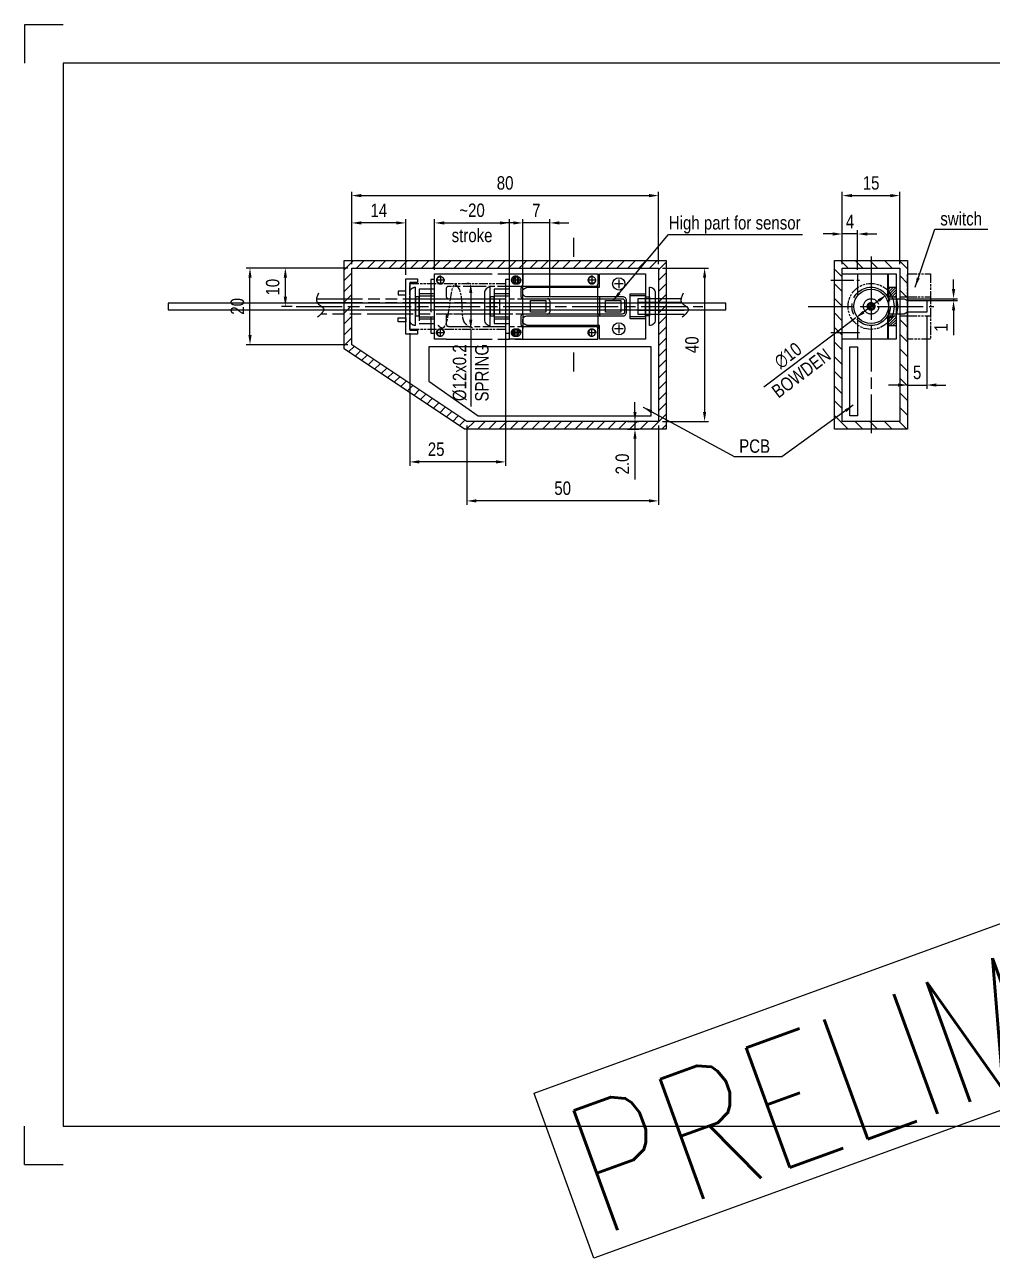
# Model space of a CAD drawing. Header units: millimetres. Extents: x 0 to 860, y -24 to 617.
# Drawn here: x 0 to 252.3, y -24.5 to 297 of the extents above; entities that cross this region are included whole.
import ezdxf

# ---------------------------------------------------------------- set-up
doc = ezdxf.new("R2010")
doc.units = ezdxf.units.MM
for name, pattern in [('AM_ISO02W050', [7.5, 6, -1.5]), ('AM_ISO08W050', [18, 12, -1.5, 3, -1.5]), ('AM_ISO08W050x2', [9, 6, -0.75, 1.5, -0.75]), ('AM_ISO09W050', [22.5, 12, -1.5, 3, -1.5, 3, -1.5])]:
    doc.linetypes.add(name, pattern=pattern)
doc.layers.get('0').update_dxf_attribs({"lineweight": 25})
for name, color, linetype, lineweight in [('AM_0', 7, 'Continuous', 25), ('AM_11', 3, 'AM_ISO09W050', 25), ('AM_3', 6, 'AM_ISO02W050', 25), ('AM_5', 3, 'Continuous', 25), ('AM_7', 4, 'AM_ISO08W050', 25), ('AM_8', 1, 'Continuous', 25), ('AM_BOR', 7, 'Continuous', 25)]:
    doc.layers.add(name, color=color, linetype=linetype, lineweight=lineweight)
doc.styles.add('HZ1', font='romans.shx', dxfattribs={"width": 0.8})
doc.styles.add('MCG_STANDARD', font='arial.ttf', dxfattribs={"width": 0.8})
doc.styles.get("Standard").update_dxf_attribs({"font": 'arial.ttf', "width": 0.8})
doc.dimstyles.new('_MCG$0', dxfattribs={"dimtxt": 3.5, "dimasz": 2.5, "dimexe": 1, "dimexo": 1, "dimgap": 1.5, "dimtad": 1, "dimdec": 0, "dimrnd": 0.05, "dimdsep": 46, "dimtxsty": 'MCG_STANDARD', "dimcen": 0, "dimclrd": 256, "dimclre": 256, "dimclrt": 2, "dimadec": 0, "dimazin": 2, "dimtp": 0.1, "dimtm": 0.1, "dimtfac": 0.71, "dimtdec": 0, "dimtmove": 0, "dimatfit": 3, "dimfxl": 0, "dimlwd": -1, "dimlwe": -1, "dimarcsym": 1})
doc.dimstyles.new('_MCG$3', dxfattribs={"dimtxt": 3.5, "dimasz": 2.5, "dimexe": 1, "dimexo": 1, "dimgap": 1.5, "dimtad": 1, "dimdec": 0, "dimrnd": 0.05, "dimdsep": 46, "dimtxsty": 'MCG_STANDARD', "dimcen": 0, "dimclrd": 256, "dimclre": 256, "dimclrt": 2, "dimadec": 0, "dimazin": 2, "dimtp": 0.1, "dimtm": 0.1, "dimtfac": 0.71, "dimtdec": 0, "dimtmove": 0, "dimatfit": 2, "dimfxl": 0, "dimlwd": -1, "dimlwe": -1, "dimarcsym": 1})
doc.dimstyles.new('_MCG$7', dxfattribs={"dimtxt": 5, "dimasz": 2.5, "dimexe": 1, "dimexo": 1, "dimgap": 1.5, "dimtad": 1, "dimrnd": 0.05, "dimdsep": 46, "dimtxsty": 'MCG_STANDARD', "dimcen": 0, "dimclrd": 256, "dimclre": 256, "dimclrt": 2, "dimadec": 0, "dimazin": 2, "dimtp": 0.1, "dimtm": 0.1, "dimtfac": 0.71, "dimtmove": 0, "dimatfit": 3, "dimfxl": 0, "dimlwd": -1, "dimlwe": -1, "dimarcsym": 1})
pattern_1 = [(45, (9.17397, 0), (-0.3535534, 0.3535534), [])]

# ---------------------------------------------------------------- blocks, each defined once
blk = doc.blocks.new('_MCG_A3')
at = {"layer": 'AM_BOR'}
for p, q in [((0, 297), (0, 287)), ((420, 297), (410, 297)), ((420, 287), (420, 297)), ((0, 0), (10, 0)), ((420, 0), (410, 0))]:
    blk.add_line(p, q, dxfattribs=at)
at = {"layer": 'AM_BOR', "color": 161}
for p, q in [((10, 297), (0, 297)), ((410, 287), (10, 287)), ((10, 287), (10, 10)), ((410, 10), (410, 287)), ((0, 0), (0, 10)), ((10, 10), (410, 10)), ((420, 0), (420, 10))]:
    blk.add_line(p, q, dxfattribs=at)
blk = doc.blocks.new('*D51')
at = {"layer": 'AM_5', "transparency": 16777216}
for p, q in [((85.25, 234.59), (85.25, 253.46)), ((87.75, 252.46), (162.75, 252.46)), ((165.25, 234.59), (165.25, 253.46))]:
    blk.add_line(p, q, dxfattribs=at)
for points in [[(87.75, 252.87), (87.75, 252.04), (85.25, 252.46)], [(162.75, 252.87), (162.75, 252.04), (165.25, 252.46)]]:
    blk.add_solid(points, dxfattribs=at)
at = {"layer": 'Defpoints', "color": 0, "transparency": 16777216}
for p in [(165.25, 252.46), (85.25, 233.59), (165.25, 233.59)]:
    blk.add_point(p, dxfattribs=at)
at = {"layer": 'AM_5', "color": 2, "transparency": 16777216, "insert": (125.25, 255.74), "char_height": 3.5, "attachment_point": 5, "style": 'MCG_STANDARD'}
blk.add_mtext('80', dxfattribs=at)
blk = doc.blocks.new('*D52')
at = {"layer": 'AM_5', "transparency": 16777216}
for p, q in [((166.25, 233.59), (178.25, 233.59)), ((177.25, 231.09), (177.25, 196.09)), ((166.25, 193.59), (178.25, 193.59))]:
    blk.add_line(p, q, dxfattribs=at)
for points in [[(176.83, 231.09), (177.66, 231.09), (177.25, 233.59)], [(176.83, 196.09), (177.66, 196.09), (177.25, 193.59)]]:
    blk.add_solid(points, dxfattribs=at)
at = {"layer": 'Defpoints', "color": 0, "transparency": 16777216}
for p in [(165.25, 233.59), (165.25, 193.59), (177.25, 193.59)]:
    blk.add_point(p, dxfattribs=at)
at = {"layer": 'AM_5', "color": 2, "transparency": 16777216, "insert": (173.96, 213.59), "char_height": 3.5, "attachment_point": 5, "rotation": 90, "style": 'MCG_STANDARD'}
blk.add_mtext('40', dxfattribs=at)
blk = doc.blocks.new('*D53')
at = {"layer": 'AM_5', "transparency": 16777216}
for p, q in [((115.25, 192.59), (115.25, 171.9)), ((165.25, 192.59), (165.25, 171.9)), ((162.75, 172.9), (117.75, 172.9))]:
    blk.add_line(p, q, dxfattribs=at)
for points in [[(117.75, 173.32), (117.75, 172.48), (115.25, 172.9)], [(162.75, 173.32), (162.75, 172.48), (165.25, 172.9)]]:
    blk.add_solid(points, dxfattribs=at)
at = {"layer": 'Defpoints', "color": 0, "transparency": 16777216}
for p in [(115.25, 193.59), (165.25, 193.59), (115.25, 172.9)]:
    blk.add_point(p, dxfattribs=at)
at = {"layer": 'AM_5', "color": 2, "transparency": 16777216, "insert": (140.25, 176.19), "char_height": 3.5, "attachment_point": 5, "style": 'MCG_STANDARD'}
blk.add_mtext('50', dxfattribs=at)
blk = doc.blocks.new('*D54')
at = {"layer": 'AM_5', "transparency": 16777216}
for p, q in [((84.25, 233.59), (57.74, 233.59)), ((58.74, 216.09), (58.74, 231.09)), ((84.25, 213.59), (57.74, 213.59))]:
    blk.add_line(p, q, dxfattribs=at)
for points in [[(58.33, 231.09), (59.16, 231.09), (58.74, 233.59)], [(58.33, 216.09), (59.16, 216.09), (58.74, 213.59)]]:
    blk.add_solid(points, dxfattribs=at)
at = {"layer": 'Defpoints', "color": 0, "transparency": 16777216}
for p in [(58.74, 233.59), (85.25, 233.59), (85.25, 213.59)]:
    blk.add_point(p, dxfattribs=at)
at = {"layer": 'AM_5', "color": 2, "transparency": 16777216, "insert": (55.46, 223.59), "char_height": 3.5, "attachment_point": 5, "rotation": 90, "style": 'MCG_STANDARD'}
blk.add_mtext('20', dxfattribs=at)
blk = doc.blocks.new('*D56')
at = {"layer": 'AM_5', "transparency": 16777216}
for p, q in [((85.25, 234.59), (85.25, 246.34)), ((96.88, 245.34), (87.75, 245.34)), ((99.38, 231.79), (99.38, 246.34))]:
    blk.add_line(p, q, dxfattribs=at)
for points in [[(87.75, 245.75), (87.75, 244.92), (85.25, 245.34)], [(96.88, 245.75), (96.88, 244.92), (99.38, 245.34)]]:
    blk.add_solid(points, dxfattribs=at)
at = {"layer": 'Defpoints', "color": 0, "transparency": 16777216}
for p in [(85.25, 245.34), (85.25, 233.59), (99.38, 230.79)]:
    blk.add_point(p, dxfattribs=at)
at = {"layer": 'AM_5', "color": 2, "transparency": 16777216, "insert": (92.32, 248.59), "char_height": 3.5, "attachment_point": 5, "style": 'MCG_STANDARD'}
blk.add_mtext('14', dxfattribs=at)
blk = doc.blocks.new('*D57')
at = {"layer": 'AM_5', "transparency": 16777216}
for p, q in [((159.09, 196.09), (159.09, 198.59)), ((157.19, 193.59), (160.09, 193.59)), ((159.09, 193.59), (159.09, 191.59)), ((157.19, 191.59), (160.09, 191.59)), ((159.09, 189.09), (159.09, 178.46))]:
    blk.add_line(p, q, dxfattribs=at)
for points in [[(158.68, 196.09), (159.51, 196.09), (159.09, 193.59)], [(158.68, 189.09), (159.51, 189.09), (159.09, 191.59)]]:
    blk.add_solid(points, dxfattribs=at)
at = {"layer": 'Defpoints', "color": 0, "transparency": 16777216}
for p in [(156.19, 193.59), (156.19, 191.59), (159.09, 191.59)]:
    blk.add_point(p, dxfattribs=at)
at = {"layer": 'AM_5', "color": 2, "transparency": 16777216, "insert": (155.81, 182.52), "char_height": 3.5, "attachment_point": 5, "rotation": 90, "style": 'MCG_STANDARD'}
blk.add_mtext('2.0', dxfattribs=at)
blk = doc.blocks.new('*D58')
at = {"layer": 'AM_5', "transparency": 16777216}
for p, q in [((106.88, 233.09), (106.88, 246.34)), ((109.38, 245.34), (123.88, 245.34)), ((126.38, 229.59), (126.38, 246.34))]:
    blk.add_line(p, q, dxfattribs=at)
for points in [[(109.38, 245.75), (109.38, 244.92), (106.88, 245.34)], [(123.88, 245.75), (123.88, 244.92), (126.38, 245.34)]]:
    blk.add_solid(points, dxfattribs=at)
at = {"layer": 'Defpoints', "color": 0, "transparency": 16777216}
for p in [(126.38, 245.34), (106.88, 232.09), (126.38, 228.59)]:
    blk.add_point(p, dxfattribs=at)
at = {"layer": 'AM_5', "color": 2, "transparency": 16777216, "char_height": 3.5, "attachment_point": 5, "style": 'MCG_STANDARD'}
for s, insert in [('~20', (116.63, 248.62)), ('stroke', (116.63, 242.06))]:
    blk.add_mtext(s, dxfattribs=dict(at, insert=insert))
blk = doc.blocks.new('A$Cfad92079')
blk.add_circle((0, 0), 0.9)
at = {"layer": 'AM_3'}
blk.add_arc((0, 0), 1, 77.7776, 8.0373, dxfattribs=at)
at = {"layer": 'AM_7', "linetype": 'AM_ISO08W050x2'}
for p, q in [((0, 1.12), (0, -1.12)), ((1.12, 0), (-1.12, 0))]:
    blk.add_line(p, q, dxfattribs=at)
blk = doc.blocks.new('BOWDEN')
for points in [[(-4, 3.25), (0, 3.25), (0, -3.25), (-4, -3.25)], [(0, 2.5), (1, 2.5), (1, -2.5), (0, -2.5)]]:
    blk.add_lwpolyline(points, close=True)
blk.add_lwpolyline([(1, 5), (1, 5, -0.414214), (2.5, 3.5), (2.5, -3.5, -0.414214), (1, -5), (1, -5)], format="xyb", close=True)
at = {"layer": 'AM_3'}
for p, q in [((0, 2.75), (-4, 2.75)), ((0, -2.75), (-4, -2.75))]:
    blk.add_line(p, q, dxfattribs=at)
blk = doc.blocks.new('SLIDING BLOCK')
for p, q in [((3, 8.5), (23, 8.5)), ((23, 8.5), (23, 5.8)), ((23, 2), (23, 5.8)), ((23, -2), (23, -5.8)), ((23, -8.5), (23, -5.8)), ((3, -8.5), (23, -8.5))]:
    blk.add_line(p, q)
blk.add_lwpolyline([(-1, -4.5), (-1, -7), (0, -7), (0, 7), (-1, 7), (-1, 4.5)])
for centre, start, end in [((22.4, 5.8), 270, 360), ((22.4, -5.8), 0, 90)]:
    blk.add_arc(centre, 0.6, start, end)
at = {"layer": 'AM_0', "color": 0, "linetype": 'ByBlock', "ltscale": 0.5}
blk.add_lwpolyline([(3, -8.5), (0, -8.5), (0, 8.5), (3, 8.5)], dxfattribs=at)
for points in [[(0, 4.5), (-4, 4.5), (-4, -4.5), (0, -4.5)], [(25, 1.5), (29, 1.5), (29, -1.5), (25, -1.5)]]:
    blk.add_lwpolyline(points, close=True, dxfattribs=at)
for points in [[(22.4, 5.2), (3.6, 5.2, 0.414214), (3, 4.6), (3, 2.6)], [(3, 2.6, 0.414214), (3.6, 2), (29.4, 2, -0.414214), (30, 1.4), (30, -1.4, -0.414214), (29.4, -2), (3.6, -2, 0.414214), (3, -2.6), (3, -4.6, 0.414214), (3.6, -5.2), (22.4, -5.2)]]:
    blk.add_lwpolyline(points, format="xyb", dxfattribs=at)
at = {"layer": 'AM_3'}
for p, q in [((-1, 4.5), (-1, -4.5)), ((23, -2), (23, 2))]:
    blk.add_line(p, q, dxfattribs=at)
for p in [(1.5, 6.85), (21.5, 6.85)]:
    blk.add_blockref('A$Cfad92079', p)
at = {"xscale": -1}
blk.add_blockref('BOWDEN', (-4, 0), dxfattribs=at)
at = {"xscale": -1, "rotation": 180}
for p in [(1.5, -6.85), (21.5, -6.85)]:
    blk.add_blockref('A$Cfad92079', p, dxfattribs=at)
blk = doc.blocks.new('*D60')
at = {"layer": 'AM_5', "transparency": 16777216}
for p, q in [((127.38, 245.34), (124.88, 245.34)), ((129.88, 229.59), (129.88, 246.34)), ((136.88, 245.34), (129.88, 245.34)), ((136.88, 225.99), (136.88, 246.34)), ((139.38, 245.34), (141.88, 245.34))]:
    blk.add_line(p, q, dxfattribs=at)
for points in [[(127.38, 245.75), (127.38, 244.92), (129.88, 245.34)], [(139.38, 245.75), (139.38, 244.92), (136.88, 245.34)]]:
    blk.add_solid(points, dxfattribs=at)
at = {"layer": 'Defpoints', "color": 0, "transparency": 16777216}
for p in [(129.88, 245.34), (129.88, 228.59), (136.88, 224.99)]:
    blk.add_point(p, dxfattribs=at)
at = {"layer": 'AM_5', "color": 2, "transparency": 16777216, "insert": (133.38, 248.59), "char_height": 3.5, "attachment_point": 5, "style": 'MCG_STANDARD'}
blk.add_mtext('7', dxfattribs=at)
blk = doc.blocks.new('*D61')
at = {"layer": 'AM_5', "transparency": 16777216}
for p, q in [((84.25, 233.59), (66.96, 233.59)), ((67.96, 226.09), (67.96, 231.09)), ((69.75, 223.59), (66.96, 223.59))]:
    blk.add_line(p, q, dxfattribs=at)
for points in [[(67.54, 231.09), (68.38, 231.09), (67.96, 233.59)], [(67.54, 226.09), (68.38, 226.09), (67.96, 223.59)]]:
    blk.add_solid(points, dxfattribs=at)
at = {"layer": 'Defpoints', "color": 0, "transparency": 16777216}
for p in [(67.96, 233.59), (85.25, 233.59), (70.75, 223.59)]:
    blk.add_point(p, dxfattribs=at)
at = {"layer": 'AM_5', "color": 2, "transparency": 16777216, "insert": (64.67, 228.59), "char_height": 3.5, "attachment_point": 5, "rotation": 90, "style": 'MCG_STANDARD'}
blk.add_mtext('10', dxfattribs=at)
blk = doc.blocks.new('*D63')
at = {"layer": 'AM_5', "transparency": 16777216}
for p, q in [((115.89, 229.59), (115.29, 229.59)), ((116.29, 227.09), (116.29, 220.09)), ((115.89, 217.59), (115.29, 217.59)), ((116.29, 217.59), (116.29, 197.52))]:
    blk.add_line(p, q, dxfattribs=at)
for points in [[(115.87, 227.09), (116.7, 227.09), (116.29, 229.59)], [(115.87, 220.09), (116.7, 220.09), (116.29, 217.59)]]:
    blk.add_solid(points, dxfattribs=at)
at = {"layer": 'Defpoints', "color": 0, "transparency": 16777216}
for p in [(116.89, 229.59), (116.29, 217.59), (116.89, 217.59)]:
    blk.add_point(p, dxfattribs=at)
at = {"layer": 'AM_5', "color": 2, "transparency": 16777216, "insert": (116.29, 206.3), "char_height": 3.5, "attachment_point": 5, "rotation": 90, "style": 'MCG_STANDARD'}
blk.add_mtext('%%c12x0.2\\PSPRING', dxfattribs=at)
blk = doc.blocks.new('*D64')
at = {"layer": 'AM_5', "transparency": 16777216}
for p, q in [((100.38, 216.59), (100.38, 182.07)), ((125.38, 216.59), (125.38, 182.07)), ((122.88, 183.07), (102.88, 183.07))]:
    blk.add_line(p, q, dxfattribs=at)
for points in [[(102.88, 183.48), (102.88, 182.65), (100.38, 183.07)], [(122.88, 183.48), (122.88, 182.65), (125.38, 183.07)]]:
    blk.add_solid(points, dxfattribs=at)
at = {"layer": 'Defpoints', "color": 0, "transparency": 16777216}
for p in [(100.38, 217.59), (125.38, 217.59), (100.38, 183.07)]:
    blk.add_point(p, dxfattribs=at)
at = {"layer": 'AM_5', "color": 2, "transparency": 16777216, "insert": (107.27, 186.35), "char_height": 3.5, "attachment_point": 5, "style": 'MCG_STANDARD'}
blk.add_mtext('25', dxfattribs=at)
blk = doc.blocks.new('A$C5c7378cf')
for points in [[(0, -6.2), (2, -6.2), (2, -7.2), (0, -7.2), (-1, -7.2), (-1, 7.2), (0, 7.2), (2, 7.2), (2, 6.2), (0, 6.2)], [(0, 6.2), (0, -6.2)]]:
    blk.add_lwpolyline(points)
for points in [[(-1, 4), (-3, 4), (-3, 3), (-1, 3)], [(-1, -4), (-3, -4), (-3, -3), (-1, -3)]]:
    blk.add_lwpolyline(points, close=True)
blk = doc.blocks.new('A$C00823d7d')
blk.add_line((-12, 2.5), (-12, -2.5))
blk.add_lwpolyline([(-31, 5), (-12, 5), (-12, 8.5), (0, 8.5), (0, -8.5), (-12, -8.5), (-12, -5), (-31, -5), (-32, -4.4), (-32, -3.5, -0.414214), (-31, -2.5), (-6, -2.5, 0.414214), (-5, -1.5), (-5, 1.5, 0.414214), (-6, 2.5), (-31, 2.5, -0.414214), (-32, 3.5), (-32, 4.4)], format="xyb", close=True)
for centre in [(-7, 5.85), (-7, -5.85)]:
    blk.add_circle(centre, 1.6)
at = {"layer": 'AM_7', "linetype": 'AM_ISO08W050x2'}
for p, q in [((-7, 6.97), (-7, 4.73)), ((-5.88, 5.85), (-8.12, 5.85)), ((-5.88, -5.85), (-8.12, -5.85)), ((-7, -4.73), (-7, -6.97))]:
    blk.add_line(p, q, dxfattribs=at)
blk.add_blockref('BOWDEN', (0, 0))
blk = doc.blocks.new('SECTION_MARK-08W')
at = {"color": 4}
blk.add_lwpolyline([(0, 0, 0, 2.4, 0), (5.34, 0, 0, 0, 0), (11.08, 0, 0, 0, 0)], format="xyseb", dxfattribs=at)
at = {"color": 4, "const_width": 0.384}
blk.add_lwpolyline([(0, 2.49), (0, -2.49)], dxfattribs=at)
at = {"color": 4, "width": 0.8}
for tag, p in [('TEXT_UPPER', (7.78, 1.89)), ('TEXT_LOWER', (7.88, -7.08))]:
    blk.add_attdef(tag, p, '', height=5, dxfattribs=at)
blk = doc.blocks.new('*D69')
at = {"layer": 'AM_5', "transparency": 16777216}
for p, q in [((213.15, 234.59), (213.15, 253.46)), ((215.65, 252.46), (225.65, 252.46)), ((228.15, 234.59), (228.15, 253.46))]:
    blk.add_line(p, q, dxfattribs=at)
for points in [[(215.65, 252.87), (215.65, 252.04), (213.15, 252.46)], [(225.65, 252.87), (225.65, 252.04), (228.15, 252.46)]]:
    blk.add_solid(points, dxfattribs=at)
at = {"layer": 'Defpoints', "color": 0, "transparency": 16777216}
for p in [(228.15, 252.46), (213.15, 233.59), (228.15, 233.59)]:
    blk.add_point(p, dxfattribs=at)
at = {"layer": 'AM_5', "color": 2, "transparency": 16777216, "insert": (220.65, 255.74), "char_height": 3.5, "attachment_point": 5, "style": 'MCG_STANDARD'}
blk.add_mtext('15', dxfattribs=at)
blk = doc.blocks.new('*D70')
at = {"layer": 'AM_5', "transparency": 16777216}
for p, q in [((222.65, 225.1), (218.66, 222.09)), ((216.66, 220.58), (192.72, 202.5))]:
    blk.add_line(p, q, dxfattribs=at)
for points in [[(222.39, 225.43), (222.9, 224.77), (224.64, 226.61)], [(218.4, 222.42), (218.91, 221.75), (216.66, 220.58)]]:
    blk.add_solid(points, dxfattribs=at)
at = {"layer": 'Defpoints', "color": 0, "transparency": 16777216}
for p in [(224.64, 226.61), (216.66, 220.58)]:
    blk.add_point(p, dxfattribs=at)
at = {"layer": 'AM_5', "color": 2, "transparency": 16777216, "insert": (200.7, 208.52), "char_height": 3.5, "attachment_point": 5, "rotation": 37.0672, "style": 'MCG_STANDARD'}
blk.add_mtext('∅10\\PBOWDEN', dxfattribs=at)
blk = doc.blocks.new('*D71')
at = {"layer": 'AM_5', "transparency": 16777216}
for p, q in [((210.65, 242.46), (208.15, 242.46)), ((213.15, 234.59), (213.15, 243.46)), ((217.15, 242.46), (213.15, 242.46)), ((217.15, 233.09), (217.15, 243.46)), ((219.65, 242.46), (222.15, 242.46))]:
    blk.add_line(p, q, dxfattribs=at)
for points in [[(210.65, 242.87), (210.65, 242.04), (213.15, 242.46)], [(219.65, 242.87), (219.65, 242.04), (217.15, 242.46)]]:
    blk.add_solid(points, dxfattribs=at)
at = {"layer": 'Defpoints', "color": 0, "transparency": 16777216}
for p in [(213.15, 242.46), (213.15, 233.59), (217.15, 232.09)]:
    blk.add_point(p, dxfattribs=at)
at = {"layer": 'AM_5', "color": 2, "transparency": 16777216, "insert": (215.15, 245.71), "char_height": 3.5, "attachment_point": 5, "style": 'MCG_STANDARD'}
blk.add_mtext('4', dxfattribs=at)
blk = doc.blocks.new('*D72')
at = {"layer": 'AM_5', "transparency": 16777216}
for p, q in [((242.15, 228.09), (242.15, 230.59)), ((230.28, 225.59), (243.15, 225.59)), ((231.15, 225.09), (243.15, 225.09)), ((242.15, 225.59), (242.15, 225.09)), ((242.15, 222.59), (242.15, 216.06))]:
    blk.add_line(p, q, dxfattribs=at)
for points in [[(241.73, 228.09), (242.57, 228.09), (242.15, 225.59)], [(241.73, 222.59), (242.57, 222.59), (242.15, 225.09)]]:
    blk.add_solid(points, dxfattribs=at)
at = {"layer": 'Defpoints', "color": 0, "transparency": 16777216}
for p in [(229.28, 225.59), (230.15, 225.09), (242.15, 225.09)]:
    blk.add_point(p, dxfattribs=at)
at = {"layer": 'AM_5', "color": 2, "transparency": 16777216, "insert": (238.89, 218.08), "char_height": 3.5, "attachment_point": 5, "rotation": 90, "style": 'MCG_STANDARD'}
blk.add_mtext('1', dxfattribs=at)
blk = doc.blocks.new('*D73')
at = {"layer": 'AM_5', "transparency": 16777216}
for p, q in [((235.15, 221.09), (235.15, 202.09)), ((230.15, 214.09), (230.15, 202.09)), ((227.65, 203.09), (225.15, 203.09)), ((230.15, 203.09), (235.15, 203.09)), ((237.65, 203.09), (240.15, 203.09))]:
    blk.add_line(p, q, dxfattribs=at)
for points in [[(227.65, 203.51), (227.65, 202.68), (230.15, 203.09)], [(237.65, 203.51), (237.65, 202.68), (235.15, 203.09)]]:
    blk.add_solid(points, dxfattribs=at)
at = {"layer": 'Defpoints', "color": 0, "transparency": 16777216}
for p in [(235.15, 222.09), (230.15, 215.09), (235.15, 203.09)]:
    blk.add_point(p, dxfattribs=at)
at = {"layer": 'AM_5', "color": 2, "transparency": 16777216, "insert": (232.65, 206.37), "char_height": 3.5, "attachment_point": 5, "style": 'MCG_STANDARD'}
blk.add_mtext('5', dxfattribs=at)
blk = doc.blocks.new('preliminary')
at = {"color": 4}
for p, q in [((12513.3, -7191.3), (18643.9, -4959.9)), ((18643.9, -4959.9), (19035.4, -6035.6)), ((19035.4, -6035.6), (12902.4, -8267.8)), ((12902.4, -8267.8), (12511.8, -7194.5))]:
    blk.add_line(p, q, dxfattribs=at)
blk.add_line((12513.3, -7191.3), (12511.8, -7194.5))
at = {"color": 4, "style": 'HZ1', "width": 0.8}
blk.add_text('PRELIMINARY', height=830, rotation=20, dxfattribs=at).set_placement((12948.3, -8124.1))

msp = doc.modelspace()

# ---------------------------------------------------------------- hatches: boundary and pattern name
at = {"layer": 'AM_8'}
h = msp.add_hatch(dxfattribs=at)
h.set_pattern_fill('_U', color=256, scale=2, angle=45, style=0, pattern_type=0)
h.set_pattern_definition([(45, (0, 0), (-1.414214, 1.414214), [])])
h.paths.add_polyline_path([(83.25, 235.59), (83.25, 212.52), (114.64, 191.59), (167.25, 191.59), (167.25, 235.59)])
h.paths.add_polyline_path([(115.25, 193.59), (85.25, 213.59), (85.25, 233.59), (165.25, 233.59), (165.25, 193.59)], flags=16)
h = msp.add_hatch(dxfattribs=at)
h.set_pattern_fill('_U', color=256, scale=2.7, angle=135, style=0, pattern_type=0)
h.set_pattern_definition([(135, (9.174, 0), (-1.909188, -1.909188), [])])
h.paths.add_polyline_path([(228.15, 226.09), (228.15, 233.59), (213.15, 233.59), (213.15, 193.59), (228.15, 193.59), (228.15, 221.59), (230.15, 221.59), (230.15, 191.59), (211.15, 191.59), (211.15, 235.59), (230.15, 235.59), (230.15, 226.09)])
h = msp.add_hatch(dxfattribs=at)
h.set_pattern_fill('_U', color=256, scale=0.5, angle=45, style=0, pattern_type=0)
h.set_pattern_definition(pattern_1)
edge = h.paths.add_edge_path()
edge.add_arc((225.75, 226.69), 0.6, 180, 270)
edge.add_line((225.75, 226.09), (227.15, 226.09))
edge.add_line((227.15, 226.09), (227.15, 228.59))
edge.add_line((227.15, 228.59), (225.15, 228.59))
edge.add_line((225.15, 228.59), (225.15, 226.69))
h = msp.add_hatch(dxfattribs=at)
h.set_pattern_fill('_U', color=256, scale=0.324, angle=135, style=0, pattern_type=0)
h.set_pattern_definition([(135, (9.17397, 0), (-0.2291026, -0.2291026), [])])
edge = h.paths.add_edge_path()
edge.add_arc((220.65, 223.59), 0.875, 191.4592, 398.2947)
edge.add_arc((220.65, 223.59), 0.875, 38.2947, 191.4592)
h = msp.add_hatch(dxfattribs=at)
h.set_pattern_fill('_U', color=256, scale=0.5, angle=45, style=0, pattern_type=0)
h.set_pattern_definition(pattern_1)
edge = h.paths.add_edge_path()
edge.add_arc((225.75, 220.49), 0.6, 90, 180)
edge.add_line((225.15, 220.49), (225.15, 218.59))
edge.add_line((225.15, 218.59), (227.15, 218.59))
edge.add_line((227.15, 218.59), (227.15, 221.09))
edge.add_line((227.15, 221.09), (225.75, 221.09))

# ---------------------------------------------------------------- linework, layer by layer
for p, q in [((225.15, 225.75), (225.15, 232.09)), ((225.15, 228.59), (227.15, 228.59)), ((225.15, 226.09), (227.15, 226.09)), ((228.15, 226.09), (230.15, 226.09)), ((225.15, 215.09), (225.15, 221.44)), ((225.15, 221.09), (227.15, 221.09)), ((228.15, 221.09), (230.15, 221.09)), ((225.15, 218.59), (227.15, 218.59))]:
    msp.add_line(p, q)
for points in [[(83.25, 212.52), (83.25, 235.59), (167.25, 235.59), (167.25, 191.59), (114.64, 191.59)], [(211.15, 235.59), (230.15, 235.59), (230.15, 191.59), (211.15, 191.59)], [(85.25, 213.59), (85.25, 233.59), (165.25, 233.59), (165.25, 193.59), (115.25, 193.59)], [(213.15, 233.59), (228.15, 233.59), (228.15, 193.59), (213.15, 193.59)]]:
    msp.add_lwpolyline(points, close=True)
msp.add_lwpolyline([(227.15, 221.59), (227.15, 215.09), (213.15, 215.09), (213.15, 232.09), (227.15, 232.09), (227.15, 225.59)])
msp.add_lwpolyline([(224.95, 232.09), (224.95, 226.19, 0.414214), (225.55, 225.59), (229.28, 225.59), (230.15, 225.09), (235.15, 225.09), (235.15, 222.09), (230.15, 222.09), (229.28, 221.59), (225.55, 221.59, 0.414214), (224.95, 220.99), (224.95, 215.09)], format="xyb")
at = {"color": 5}
msp.add_lwpolyline([(182.82, 224.47), (37.44, 224.47), (37.44, 222.72), (182.82, 222.72)], close=True, dxfattribs=at)
at = {"color": 1}
for points in [[(163.34, 213.09), (105.34, 213.09), (105.34, 204.09), (118.25, 195.07), (163.34, 195.09)], [(215.15, 213.09), (217.15, 213.09), (217.15, 195.09), (215.15, 195.09)]]:
    msp.add_lwpolyline(points, close=True, dxfattribs=at)
msp.add_circle((220.65, 223.59), 0.875)
for centre, radius, start, end in [((225.75, 226.69), 0.6, 180, 270), ((220.65, 223.59), 7, 343.3985, 16.6015), ((225.75, 220.49), 0.6, 90, 180)]:
    msp.add_arc(centre, radius, start, end)
for points in [[(76.61, 227.05), (76.21, 224.63), (77.91, 223.06), (76.32, 220.75)], [(171.66, 227.05), (171.25, 224.63), (172.96, 223.06), (171.37, 220.75)]]:
    msp.add_spline(points, degree=3)
at = {"layer": 'AM_0'}
msp.add_circle((220.65, 223.59), 4.5, dxfattribs=at)
at = {"layer": 'AM_11', "ltscale": 0.2}
for p, q in [((230.15, 226.09), (236.15, 226.09)), ((230.15, 221.09), (236.15, 221.09))]:
    msp.add_line(p, q, dxfattribs=at)
at = {"layer": 'AM_11'}
for p, q in [((76.08, 224.59), (123.75, 224.59)), ((123.75, 222.59), (77.24, 222.59)), ((171.28, 224.59), (159.88, 224.59)), ((159.88, 222.59), (172.98, 222.59))]:
    msp.add_line(p, q, dxfattribs=at)
at = {"layer": 'AM_11', "ltscale": 0.2}
msp.add_lwpolyline([(230.15, 232.09), (236.15, 232.09), (236.15, 215.09), (230.15, 215.09)], close=True, dxfattribs=at)
at = {"layer": 'AM_11', "color": 2, "ltscale": 0.2}
msp.add_lwpolyline([(100.38, 229.59), (125.38, 229.59), (125.38, 217.59), (100.38, 217.59)], close=True, dxfattribs=at)
at = {"layer": 'AM_11'}
for points in [[(76.08, 225.59), (123.75, 225.59), (123.75, 221.59), (77.24, 221.59)], [(171.12, 225.59), (159.88, 225.59), (159.88, 221.59), (172.28, 221.59)]]:
    msp.add_lwpolyline(points, dxfattribs=at)
at = {"layer": 'AM_11', "color": 2, "ltscale": 0.2}
msp.add_circle((220.65, 223.59), 6, dxfattribs=at)
at = {"layer": 'AM_11'}
for radius in [2, 1]:
    msp.add_circle((220.65, 223.59), radius, dxfattribs=at)
at = {"layer": 'AM_11', "color": 2, "ltscale": 0.2}
msp.add_open_spline([(107.72, 218.7), (107.97, 218.47), (111.31, 215.37), (110.41, 232.35), (114.99, 225.62), (112.7, 219.25), (116.35, 218.12), (116.73, 218.07), (116.78, 218.07)], degree=3, knots=[0, 0, 0, 0, 0.929872, 12.496338, 13.685755, 23.655553, 24.81047, 24.992623, 24.992623, 24.992623, 24.992623], dxfattribs=at)
at = {"layer": 'AM_3'}
for p, q in [((217.15, 232.09), (217.15, 226.42)), ((225.15, 225.75), (225.15, 221.44)), ((227.15, 225.59), (227.15, 221.59)), ((217.15, 220.76), (217.15, 215.09))]:
    msp.add_line(p, q, dxfattribs=at)
at = {"layer": 'AM_5'}
msp.add_line((197.34, 184.38), (185.14, 184.38), dxfattribs=at)
at = {"layer": 'AM_7'}
for p, q in [((220.65, 236.59), (220.65, 190.59)), ((70.75, 223.59), (176.75, 223.59)), ((204.26, 223.59), (237.04, 223.59))]:
    msp.add_line(p, q, dxfattribs=at)
at = {"layer": 'AM_7', "linetype": 'AM_ISO08W050x2'}
for p, q in [((210.15, 230.44), (217.6, 230.44)), ((217.6, 216.74), (210.15, 216.74))]:
    msp.add_line(p, q, dxfattribs=at)
at = {"layer": 'AM_7'}
msp.add_circle((220.65, 223.59), 5, dxfattribs=at)

# ---------------------------------------------------------------- block references
at = {"lineweight": 0}
msp.add_blockref('_MCG_A3', (0, 0), dxfattribs=at)
at = {"xscale": -1}
for p in [(143.11, 238.98), (143.11, 209.11)]:
    msp.add_blockref('SECTION_MARK-08W', p, dxfattribs=at)
for name, p in [('SLIDING BLOCK', (126.38, 223.59)), ('A$C00823d7d', (161.88, 223.59)), ('A$C5c7378cf', (100.38, 223.59))]:
    msp.add_blockref(name, p)
at = {"xscale": 0.04000000000000001, "yscale": 0.04000000000000001, "zscale": 0.04000000000000001}
msp.add_blockref('preliminary', (-367.68, 306.24), dxfattribs=at)
at = {"layer": 'AM_7'}
msp.add_blockref('SLIDING BLOCK', (106.88, 223.59), dxfattribs=at)

# ---------------------------------------------------------------- texts
at = {"layer": 'AM_5', "color": 2, "char_height": 3.5, "attachment_point": 5, "style": 'MCG_STANDARD'}
for s, insert in [('switch', (244.13, 246.41)), ('High part for sensor', (185.1, 244.85)), ('PCB', (190.3, 187.16))]:
    msp.add_mtext(s, dxfattribs=dict(at, insert=insert))

# ---------------------------------------------------------------- dimensions: what is measured, and where the dimension line sits
at = {"layer": 'AM_5'}
for base, p1, p2, angle, picture, middle in [((165.25, 252.46), (85.25, 233.59), (165.25, 233.59), 0, '*D51', (125.25, 255.74)), ((85.25, 245.34), (99.38, 230.79), (85.25, 233.59), 0, '*D56', (92.32, 248.59)), ((58.74, 233.59), (85.25, 213.59), (85.25, 233.59), 90, '*D54', (55.46, 223.59)), ((177.25, 193.59), (165.25, 233.59), (165.25, 193.59), 90, '*D52', (173.96, 213.59)), ((242.15090475, 225.09261677), (229.28487835, 225.59261677), (230.15090375, 225.09261677), 90, '*D72', (238.89374241, 218.07692782)), ((235.15, 203.09), (230.15, 215.09), (235.15, 222.09), 0, '*D73', (232.65, 206.37)), ((115.25, 172.9), (165.25, 193.59), (115.25, 193.59), 0, '*D53', (140.25, 176.19))]:
    dim = msp.add_linear_dim(base=base, p1=p1, p2=p2, angle=angle, dimstyle='_MCG$0', override={"dimdec": 0}, dxfattribs=at)
    dim.commit()
    dim.dimension.update_dxf_attribs({"geometry": picture, "text_midpoint": middle})
dim = msp.add_linear_dim(base=(228.15, 252.46), p1=(213.15, 233.59), p2=(228.15, 233.59), angle=0, dimstyle='_MCG$0', dxfattribs=at)
dim.commit()
dim.dimension.update_dxf_attribs({"geometry": '*D69', "text_midpoint": (220.65, 255.74)})
dim = msp.add_linear_dim(base=(126.38203835, 245.33606164), p1=(106.88203835, 232.09261677), p2=(126.38203835, 228.59261677), text='~<>\\Xstroke', dimstyle='_MCG$0', override={"dimdec": 0}, dxfattribs=at)
dim.commit()
dim.dimension.update_dxf_attribs({"geometry": '*D58', "text_midpoint": (116.63203835, 245.33606164)})
dim = msp.add_linear_dim(base=(129.88, 245.34), p1=(136.88, 224.99), p2=(129.88, 228.59), dimstyle='_MCG$0', dxfattribs=at)
dim.commit()
dim.dimension.update_dxf_attribs({"geometry": '*D60', "text_midpoint": (133.38, 245.34), "dimtype": 160})
for base, p1, p2, angle, picture, middle in [((213.15, 242.46), (217.15, 232.09), (213.15, 233.59), 0, '*D71', (215.15, 242.46)), ((67.96, 233.59), (70.75, 223.59), (85.25, 233.59), 90, '*D61', (67.96, 228.59)), ((100.38, 183.07), (125.38, 217.59), (100.38, 217.59), 0, '*D64', (107.27, 183.07))]:
    dim = msp.add_linear_dim(base=base, p1=p1, p2=p2, angle=angle, dimstyle='_MCG$0', dxfattribs=at)
    dim.commit()
    dim.dimension.update_dxf_attribs({"geometry": picture, "text_midpoint": middle, "dimtype": 160})
dim = msp.add_linear_dim(base=(116.29, 217.59), p1=(116.89, 229.59), p2=(116.89, 217.59), angle=90, text='%%c<>x0.2\\XSPRING', dimstyle='_MCG$0', dxfattribs=at)
dim.commit()
dim.dimension.update_dxf_attribs({"geometry": '*D63', "text_midpoint": (116.29, 206.3), "dimtype": 160})
dim = msp.add_diameter_dim_2p(p1=(224.64, 226.61), p2=(216.66, 220.58), text='<>\\XBOWDEN', dimstyle='_MCG$3', dxfattribs=at)
dim.commit()
dim.dimension.update_dxf_attribs({"geometry": '*D70', "text_midpoint": (200.7, 208.52), "dimtype": 163})
dim = msp.add_linear_dim(base=(159.09, 191.59), p1=(156.19, 193.59), p2=(156.19, 191.59), angle=90, text='<>.0', dimstyle='_MCG$0', override={"dimdec": 0}, dxfattribs=at)
dim.commit()
dim.dimension.update_dxf_attribs({"geometry": '*D57', "text_midpoint": (155.81, 182.52)})

# ---------------------------------------------------------------- leaders
for points in [[(153.38, 225.09), (167.81, 242.28), (202.77, 242.28)], [(232.13, 228.62), (237.26, 243.67), (251.12, 243.67)], [(161.19, 197.36), (185.14, 184.38)], [(216.02, 197.86), (197.34, 184.38)]]:
    msp.add_leader(points, dimstyle='_MCG$7', override={"dimtxt": 3.5, "dimdec": 0, "dimtdec": 0}, dxfattribs=at)

doc.saveas('drawing.dxf')
